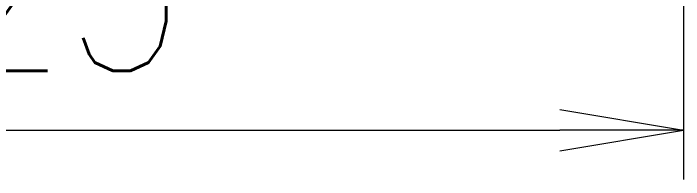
# Model space of a CAD drawing. Header units: millimetres. Extents: x -49572 to 104182, y -50696 to 51993.
# Drawn here: x -47889.08 to -47875.53, y 44969.9 to 44973.26 of the extents above; entities that cross this region are included whole.
import ezdxf

# ---------------------------------------------------------------- set-up
doc = ezdxf.new("R2010")
doc.units = ezdxf.units.MM
doc.header["$LTSCALE"] = 0.5
doc.layers.add('标注线', color=3, linetype='Continuous', lineweight=18)
doc.styles.add('DIM', font='romans.shx', dxfattribs={"width": 0.8, "bigfont": 'bigfont.shx'})
doc.dimstyles.new('DEH 1-1$0', dxfattribs={"dimtxt": 3.5, "dimasz": 2.5, "dimexe": 1, "dimexo": 0.625, "dimgap": 1.2, "dimtad": 1, "dimzin": 9, "dimdsep": 46, "dimtxsty": 'DIM', "dimblk": 'OPEN', "dimcen": 0, "dimclrd": 8, "dimclre": 8, "dimclrt": 2, "dimazin": 2, "dimtfac": 0.5, "dimtmove": 0, "dimatfit": 3, "dimldrblk": 'OPEN', "dimfxl": 0, "dimtolj": 2, "dimlwd": 18, "dimlwe": 18, "dimarcsym": 0})

# ---------------------------------------------------------------- blocks, each defined once
blk = doc.blocks.new('_Open')
at = {"color": 0, "linetype": 'ByBlock', "lineweight": -2}
for p, q in [((-1, 0.1667), (0, 0)), ((-1, -0.1667), (0, 0)), ((0, 0), (-1, 0))]:
    blk.add_line(p, q, dxfattribs=at)
blk = doc.blocks.new('*D293')
at = {"layer": 'Defpoints', "color": 0, "transparency": 16777216}
for p in [(-47875.531, 45000.853), (-47900.531, 44995.427), (-47875.531, 44970.902)]:
    blk.add_point(p, dxfattribs=at)
at = {"layer": '标注线', "color": 8, "lineweight": 18, "transparency": 16777216}
for p, q in [((-47875.531, 45000.228), (-47875.531, 44969.902)), ((-47900.531, 44994.802), (-47900.531, 44969.902)), ((-47898.031, 44970.902), (-47878.031, 44970.902))]:
    blk.add_line(p, q, dxfattribs=at)
at = {"layer": '标注线', "color": 8, "lineweight": 18, "transparency": 16777216, "xscale": 2.5, "yscale": 2.5, "zscale": 2.5, "rotation": 180}
blk.add_blockref('_Open', (-47900.531, 44970.902), dxfattribs=at)
at = {"layer": '标注线', "color": 8, "lineweight": 18, "transparency": 16777216, "xscale": 2.5, "yscale": 2.5, "zscale": 2.5}
blk.add_blockref('_Open', (-47875.531, 44970.902), dxfattribs=at)
at = {"layer": '标注线', "color": 2, "transparency": 16777216, "insert": (-47888.031, 44973.852), "char_height": 3.5, "attachment_point": 5, "style": 'DIM'}
blk.add_mtext('\\A2;25', dxfattribs=at)

msp = doc.modelspace()

# ---------------------------------------------------------------- dimensions: what is measured, and where the dimension line sits
at = {"layer": '标注线'}
dim = msp.add_linear_dim(base=(-47875.531, 44970.902), p1=(-47900.531, 44995.427), p2=(-47875.531, 45000.853), dimstyle='DEH 1-1$0', dxfattribs=at)
dim.commit()
dim.dimension.update_dxf_attribs({"geometry": '*D293', "text_midpoint": (-47888.031, 44973.852)})

doc.saveas('drawing.dxf')
